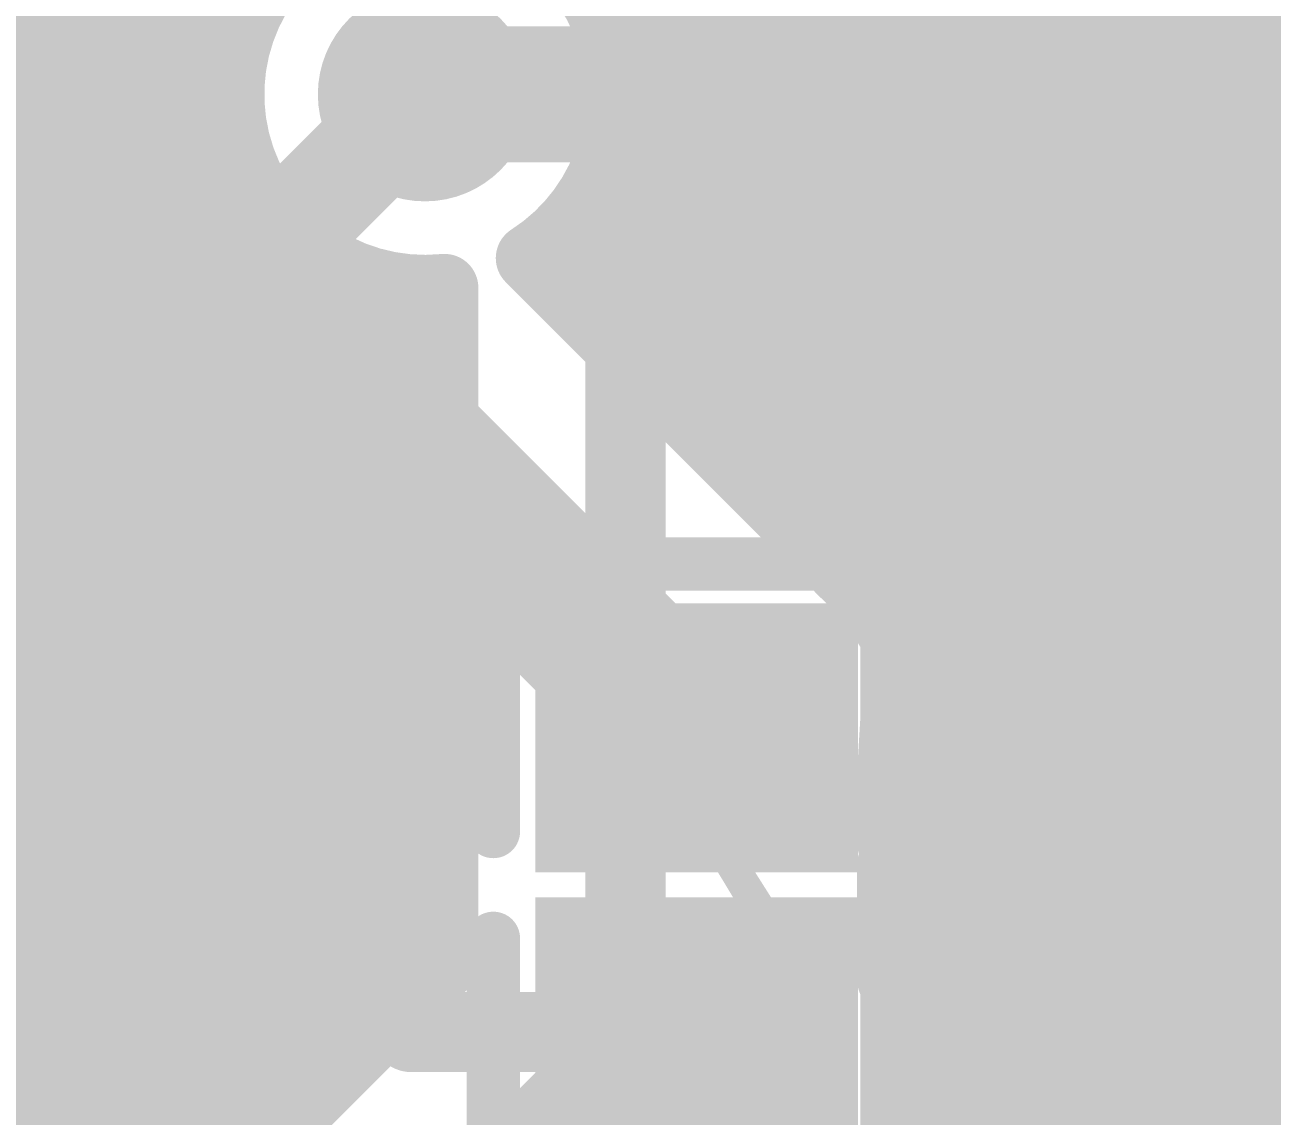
# Model space of a CAD drawing. Header units: inches. Extents: x 0 to 215, y 0 to 215.
# Drawn here: x 0.6606 to 0.7523, y 0.7098 to 0.7901 of the extents above; entities that cross this region are included whole.
import ezdxf

# ---------------------------------------------------------------- set-up
doc = ezdxf.new("R2010")
doc.units = ezdxf.units.IN
doc.header["$MEASUREMENT"] = 0
for name, color, linetype in [('BottomLayer', 5, 'Continuous'), ('BottomOverlay', 54, 'Continuous'), ('BottomSolder', 6, 'Continuous'), ('TopLayer', 1, 'Continuous'), ('TopOverlay', 2, 'Continuous'), ('TopPaste', 8, 'Continuous'), ('TopSolder', 216, 'Continuous'), ('ViaHoleLayer', 16, 'Continuous')]:
    doc.layers.add(name, color=color, linetype=linetype)
doc.styles.add('Arial', font='', dxfattribs={"height": 0.2})
doc.styles.get('Arial').set_extended_font_data('Arial')

# ---------------------------------------------------------------- blocks, each defined once
blk = doc.blocks.new('BF82192__10')
at = {"layer": 'BottomSolder'}
h = blk.add_hatch(color=6, dxfattribs=at)
edge = h.paths.add_edge_path()
edge.add_arc((0.206693, 0.06496), 0.009905, 270, 360)
edge.add_line((0.216598, 0.06496), (0.216598, 0.076771))
edge.add_arc((0.206693, 0.076771), 0.009905, 0, 90)
edge.add_line((0.206693, 0.086677), (0.187008, 0.086677))
edge.add_arc((0.187008, 0.076771), 0.009905, 90, 180)
edge.add_line((0.177102, 0.076771), (0.177102, 0.06496))
edge.add_arc((0.187008, 0.06496), 0.009905, 180, 270)
edge.add_line((0.187008, 0.055055), (0.206693, 0.055055))
blk.add_hatch(color=6, dxfattribs=at).paths.add_polyline_path([(0.216598, 0.007811), (0.177102, 0.007811), (0.177102, 0.039433), (0.216598, 0.039433)])
at = {"layer": 'BottomOverlay'}
for points in [[(-0.294898, 0.071118, 0.01, 0.01, -1), (0.295654, 0.071118, 0.01, 0.01, 0)], [(-0.294898, 0.071118, 0.01, 0.01, -1), (0.295654, 0.071118, 0.01, 0.01, 0)], [(0.295654, -0.086362, 0.01, 0.01, 0), (0.295654, 0.071118, 0.01, 0.01, 0)], [(0.295654, -0.086362, 0.01, 0.01, 0), (0.295654, 0.071118, 0.01, 0.01, 0)]]:
    blk.add_lwpolyline(points, format="xyseb", dxfattribs=at)
blk.add_lwpolyline([(0.293154, 0.071118, 0.005, 0.005, 1), (0.298154, 0.071118, 0.005, 0.005, 1)], format="xyseb", close=True, dxfattribs=at)
blk.add_lwpolyline([(0.293154, 0.071118, 0.005, 0.005, 1), (0.298154, 0.071118, 0.005, 0.005, 1)], format="xyseb", close=True, dxfattribs=at)
blk.add_lwpolyline([(0.293154, 0.071118, 0.005, 0.005, 1), (0.298154, 0.071118, 0.005, 0.005, 1)], format="xyseb", close=True, dxfattribs=at)
blk.add_lwpolyline([(0.293154, 0.071118, 0.005, 0.005, 1), (0.298154, 0.071118, 0.005, 0.005, 1)], format="xyseb", close=True, dxfattribs=at)
blk = doc.blocks.new('R0201_42')
at = {"layer": 'TopLayer'}
for points in [[(-0.01673, 0.007874), (-0.004919, 0.007874), (-0.004919, -0.007874), (-0.01673, -0.007874)], [(0.004916, 0.007874), (0.016727, 0.007874), (0.016727, -0.007874), (0.004916, -0.007874)]]:
    blk.add_hatch(color=1, dxfattribs=at).paths.add_polyline_path(points)
at = {"layer": 'TopPaste'}
for points in [[(-0.01673, 0.007874), (-0.004919, 0.007874), (-0.004919, -0.007874), (-0.01673, -0.007874)], [(0.004916, 0.007874), (0.016727, 0.007874), (0.016727, -0.007874), (0.004916, -0.007874)]]:
    blk.add_hatch(color=8, dxfattribs=at).paths.add_polyline_path(points)
at = {"layer": 'TopSolder'}
for points in [[(-0.02073, 0.011874), (-0.000919, 0.011874), (-0.000919, -0.011874), (-0.02073, -0.011874)], [(0.000916, 0.011874), (0.020727, 0.011874), (0.020727, -0.011874), (0.000916, -0.011874)]]:
    blk.add_hatch(color=216, dxfattribs=at).paths.add_polyline_path(points)
at = {"layer": 'TopOverlay'}
for points in [[(-0.003937, 0.014961, 0.003937, 0.003937, 0), (-0.023622, 0.014961, 0.003937, 0.003937, 0)], [(-0.023622, -0.014961, 0.003937, 0.003937, 0), (-0.023622, 0.014961, 0.003937, 0.003937, 0)], [(0.023622, 0.014961, 0.003937, 0.003937, 0), (0.003937, 0.014961, 0.003937, 0.003937, 0)], [(0.023622, -0.014961, 0.003937, 0.003937, 0), (0.023622, 0.014961, 0.003937, 0.003937, 0)], [(-0.003937, -0.014961, 0.003937, 0.003937, 0), (-0.023622, -0.014961, 0.003937, 0.003937, 0)], [(0.023622, -0.014961, 0.003937, 0.003937, 0), (0.003937, -0.014961, 0.003937, 0.003937, 0)]]:
    blk.add_lwpolyline(points, format="xyseb", dxfattribs=at)
for points in [[(-0.024606, 0.014961, 0.001969, 0.001969, 1), (-0.022638, 0.014961, 0.001969, 0.001969, 1)], [(-0.024606, 0.014961, 0.001969, 0.001969, 1), (-0.022638, 0.014961, 0.001969, 0.001969, 1)], [(-0.004921, 0.014961, 0.001969, 0.001969, 1), (-0.002953, 0.014961, 0.001969, 0.001969, 1)], [(0.002953, 0.014961, 0.001969, 0.001969, 1), (0.004921, 0.014961, 0.001969, 0.001969, 1)], [(0.022638, 0.014961, 0.001969, 0.001969, 1), (0.024606, 0.014961, 0.001969, 0.001969, 1)], [(0.022638, 0.014961, 0.001969, 0.001969, 1), (0.024606, 0.014961, 0.001969, 0.001969, 1)], [(-0.024606, -0.014961, 0.001969, 0.001969, 1), (-0.022638, -0.014961, 0.001969, 0.001969, 1)], [(-0.024606, -0.014961, 0.001969, 0.001969, 1), (-0.022638, -0.014961, 0.001969, 0.001969, 1)], [(-0.004921, -0.014961, 0.001969, 0.001969, 1), (-0.002953, -0.014961, 0.001969, 0.001969, 1)], [(0.002953, -0.014961, 0.001969, 0.001969, 1), (0.004921, -0.014961, 0.001969, 0.001969, 1)], [(0.022638, -0.014961, 0.001969, 0.001969, 1), (0.024606, -0.014961, 0.001969, 0.001969, 1)], [(0.022638, -0.014961, 0.001969, 0.001969, 1), (0.024606, -0.014961, 0.001969, 0.001969, 1)]]:
    blk.add_lwpolyline(points, format="xyseb", close=True, dxfattribs=at)

msp = doc.modelspace()

# ---------------------------------------------------------------- hatches: boundary and pattern name
at = {"layer": 'BottomLayer'}
h = msp.add_hatch(color=5, dxfattribs=at)
edge = h.paths.add_edge_path()
edge.add_arc((0.69, 0.785), 0.007874, 0, 360)
at = {"layer": 'TopLayer'}
h = msp.add_hatch(color=1, dxfattribs=at)
edge = h.paths.add_edge_path()
edge.add_arc((0.69, 0.785), 0.007874, 0, 360)
at = {"layer": 'ViaHoleLayer'}
h = msp.add_hatch(color=16, dxfattribs=at)
edge = h.paths.add_edge_path()
edge.add_arc((0.69, 0.785), 0.003937, 0, 360)

# ---------------------------------------------------------------- linework, layer by layer
at = {"layer": 'BottomLayer'}
for points in [[(0.704764, 0.715443, 0.005906, 0.005906, 0), (0.704764, 0.818236, 0.005906, 0.005906, 0)], [(0.725, 0.696368, 0.005906, 0.005906, 0), (0.725, 0.817, 0.005906, 0.005906, 0)], [(0.738327, 0.69642, 0.005, 0.005, 0), (0.738327, 0.808681, 0.005, 0.005, 0)], [(0.691437, 0.770761, 0.005, 0.005, -1.10601), (0.691437, 0.799239, 0.005, 0.005, 0)], [(0.740209, 0.797599, 0.005, 0.005, 0), (0.741991, 0.765878, 0.005, 0.005, 0)], [(0.64794, 0.791093, 0.005, 0.005, 0), (0.677051, 0.791093, 0.005, 0.005, 0)], [(0.643924, 0.787077, 0.005, 0.005, 0), (0.675841, 0.787077, 0.005, 0.005, 0)], [(0.668488, 0.763488, 0.007874, 0.007874, 0), (0.69, 0.785, 0.007874, 0.007874, 0)], [(0.639908, 0.783061, 0.005, 0.005, 0), (0.675821, 0.783061, 0.005, 0.005, 0)], [(0.653071, 0.781736, 0.005, 0.005, -0.414214), (0.665413, 0.769393, 0.005, 0.005, 0)], [(0.660763, 0.779046, 0.005, 0.005, 0), (0.676987, 0.779046, 0.005, 0.005, 0)], [(0.664051, 0.77503, 0.005, 0.005, 0), (0.679733, 0.77503, 0.005, 0.005, 0)], [(0.738327, 0.77503, 0.005, 0.005, 0), (0.741477, 0.77503, 0.005, 0.005, 0)], [(0.665307, 0.771014, 0.005, 0.005, 0), (0.686966, 0.771014, 0.005, 0.005, 0)], [(0.691437, 0.720963, 0.005, 0.005, 0), (0.691437, 0.770761, 0.005, 0.005, 0)], [(0.738327, 0.771014, 0.005, 0.005, 0), (0.741702, 0.771014, 0.005, 0.005, 0)], [(0.665413, 0.757582, 0.005, 0.005, 0), (0.665413, 0.769393, 0.005, 0.005, 0)], [(0.665413, 0.766999, 0.005, 0.005, 0), (0.691437, 0.766999, 0.005, 0.005, 0)], [(0.738327, 0.766999, 0.005, 0.005, 0), (0.741928, 0.766999, 0.005, 0.005, 0)], [(0.643228, 0.763488, 0.01, 0.01, 0), (0.662913, 0.763488, 0.01, 0.01, 0)], [(0.643228, 0.763488, 0.007874, 0.007874, 0), (0.668488, 0.763488, 0.007874, 0.007874, 0)], [(0.741774, 0.607307, 0.005, 0.005, 0), (0.741774, 0.764787, 0.005, 0.005, 0)], [(0.665413, 0.762983, 0.005, 0.005, 0), (0.691437, 0.762983, 0.005, 0.005, 0)], [(0.738327, 0.762983, 0.005, 0.005, 0), (0.741774, 0.762983, 0.005, 0.005, 0)], [(0.665413, 0.758967, 0.005, 0.005, 0), (0.691437, 0.758967, 0.005, 0.005, 0)], [(0.738327, 0.758967, 0.005, 0.005, 0), (0.741774, 0.758967, 0.005, 0.005, 0)], [(0.665413, 0.757582, 0.005, 0.005, -0.414214), (0.653071, 0.74524, 0.005, 0.005, 0)], [(0.66513, 0.754952, 0.005, 0.005, 0), (0.691437, 0.754952, 0.005, 0.005, 0)], [(0.738327, 0.754952, 0.005, 0.005, 0), (0.741774, 0.754952, 0.005, 0.005, 0)], [(0.663471, 0.750936, 0.005, 0.005, 0), (0.691437, 0.750936, 0.005, 0.005, 0)], [(0.738327, 0.750936, 0.005, 0.005, 0), (0.741774, 0.750936, 0.005, 0.005, 0)], [(0.659288, 0.74692, 0.005, 0.005, 0), (0.691437, 0.74692, 0.005, 0.005, 0)], [(0.738327, 0.74692, 0.005, 0.005, 0), (0.741774, 0.74692, 0.005, 0.005, 0)], [(0.599751, 0.742904, 0.005, 0.005, 0), (0.691437, 0.742904, 0.005, 0.005, 0)], [(0.738327, 0.742904, 0.005, 0.005, 0), (0.741774, 0.742904, 0.005, 0.005, 0)], [(0.597981, 0.738889, 0.005, 0.005, 0), (0.691437, 0.738889, 0.005, 0.005, 0)], [(0.738327, 0.738889, 0.005, 0.005, 0), (0.741774, 0.738889, 0.005, 0.005, 0)], [(0.596799, 0.734873, 0.005, 0.005, 0), (0.691437, 0.734873, 0.005, 0.005, 0)], [(0.621043, 0.734492, 0.005, 0.005, 0), (0.665413, 0.734492, 0.005, 0.005, 0)], [(0.665413, 0.697996, 0.005, 0.005, 0), (0.665413, 0.734492, 0.005, 0.005, 0)], [(0.738327, 0.734873, 0.005, 0.005, 0), (0.741774, 0.734873, 0.005, 0.005, 0)], [(0.665413, 0.730857, 0.005, 0.005, 0), (0.691437, 0.730857, 0.005, 0.005, 0)], [(0.738327, 0.730857, 0.005, 0.005, 0), (0.741774, 0.730857, 0.005, 0.005, 0)], [(0.665413, 0.726842, 0.005, 0.005, 0), (0.691437, 0.726842, 0.005, 0.005, 0)], [(0.738327, 0.726842, 0.005, 0.005, 0), (0.741774, 0.726842, 0.005, 0.005, 0)], [(0.665413, 0.722826, 0.005, 0.005, 0), (0.691437, 0.722826, 0.005, 0.005, 0)], [(0.738327, 0.722826, 0.005, 0.005, 0), (0.741774, 0.722826, 0.005, 0.005, 0)], [(0.680577, 0.710103, 0.005, 0.005, 0), (0.691437, 0.720963, 0.005, 0.005, 0)], [(0.665413, 0.71881, 0.005, 0.005, 0), (0.689284, 0.71881, 0.005, 0.005, 0)], [(0.738327, 0.71881, 0.005, 0.005, 0), (0.741774, 0.71881, 0.005, 0.005, 0)], [(0.69, 0.700679, 0.005906, 0.005906, 0), (0.704764, 0.715443, 0.005906, 0.005906, 0)], [(0.665413, 0.714795, 0.005, 0.005, 0), (0.685268, 0.714795, 0.005, 0.005, 0)], [(0.738327, 0.714795, 0.005, 0.005, 0), (0.741774, 0.714795, 0.005, 0.005, 0)], [(0.665413, 0.710779, 0.005, 0.005, 0), (0.681253, 0.710779, 0.005, 0.005, 0)], [(0.738327, 0.710779, 0.005, 0.005, 0), (0.741774, 0.710779, 0.005, 0.005, 0)], [(0.676673, 0.700679, 0.005, 0.005, -0.198912), (0.680577, 0.710103, 0.005, 0.005, 0)], [(0.676673, 0.700679, 0.005, 0.005, -0.198912), (0.680577, 0.710103, 0.005, 0.005, 0)]]:
    msp.add_lwpolyline(points, format="xyseb", dxfattribs=at)
for points in [[(0.675801, 0.791093, 0.0025, 0.0025, 1), (0.678301, 0.791093, 0.0025, 0.0025, 1)], [(0.674591, 0.787077, 0.0025, 0.0025, 1), (0.677091, 0.787077, 0.0025, 0.0025, 1)], [(0.688032, 0.785, 0.003937, 0.003937, 1), (0.691968, 0.785, 0.003937, 0.003937, 1)], [(0.674571, 0.783061, 0.0025, 0.0025, 1), (0.677071, 0.783061, 0.0025, 0.0025, 1)], [(0.659513, 0.779046, 0.0025, 0.0025, 1), (0.662013, 0.779046, 0.0025, 0.0025, 1)], [(0.675736, 0.779046, 0.0025, 0.0025, 1), (0.678237, 0.779046, 0.0025, 0.0025, 1)], [(0.662801, 0.77503, 0.0025, 0.0025, 1), (0.665301, 0.77503, 0.0025, 0.0025, 1)], [(0.678483, 0.77503, 0.0025, 0.0025, 1), (0.680983, 0.77503, 0.0025, 0.0025, 1)], [(0.737077, 0.77503, 0.0025, 0.0025, 1), (0.739577, 0.77503, 0.0025, 0.0025, 1)], [(0.740227, 0.77503, 0.0025, 0.0025, 1), (0.742727, 0.77503, 0.0025, 0.0025, 1)], [(0.664057, 0.771014, 0.0025, 0.0025, 1), (0.666557, 0.771014, 0.0025, 0.0025, 1)], [(0.685716, 0.771014, 0.0025, 0.0025, 1), (0.688216, 0.771014, 0.0025, 0.0025, 1)], [(0.690187, 0.770761, 0.0025, 0.0025, 1), (0.692687, 0.770761, 0.0025, 0.0025, 1)], [(0.690187, 0.770761, 0.0025, 0.0025, 1), (0.692687, 0.770761, 0.0025, 0.0025, 1)], [(0.737077, 0.771014, 0.0025, 0.0025, 1), (0.739577, 0.771014, 0.0025, 0.0025, 1)], [(0.740452, 0.771014, 0.0025, 0.0025, 1), (0.742952, 0.771014, 0.0025, 0.0025, 1)], [(0.664164, 0.769393, 0.0025, 0.0025, 1), (0.666663, 0.769393, 0.0025, 0.0025, 1)], [(0.664164, 0.769393, 0.0025, 0.0025, 1), (0.666663, 0.769393, 0.0025, 0.0025, 1)], [(0.664164, 0.766999, 0.0025, 0.0025, 1), (0.666663, 0.766999, 0.0025, 0.0025, 1)], [(0.690187, 0.766999, 0.0025, 0.0025, 1), (0.692687, 0.766999, 0.0025, 0.0025, 1)], [(0.737077, 0.766999, 0.0025, 0.0025, 1), (0.739577, 0.766999, 0.0025, 0.0025, 1)], [(0.740678, 0.766999, 0.0025, 0.0025, 1), (0.743178, 0.766999, 0.0025, 0.0025, 1)], [(0.660413, 0.763488, 0.005, 0.005, 1), (0.665413, 0.763488, 0.005, 0.005, 1)], [(0.740741, 0.765878, 0.0025, 0.0025, 1), (0.743241, 0.765878, 0.0025, 0.0025, 1)], [(0.666519, 0.763488, 0.003937, 0.003937, 1), (0.670456, 0.763488, 0.003937, 0.003937, 1)], [(0.666519, 0.763488, 0.003937, 0.003937, 1), (0.670456, 0.763488, 0.003937, 0.003937, 1)], [(0.740524, 0.764787, 0.0025, 0.0025, 1), (0.743024, 0.764787, 0.0025, 0.0025, 1)], [(0.664164, 0.762983, 0.0025, 0.0025, 1), (0.666663, 0.762983, 0.0025, 0.0025, 1)], [(0.690187, 0.762983, 0.0025, 0.0025, 1), (0.692687, 0.762983, 0.0025, 0.0025, 1)], [(0.737077, 0.762983, 0.0025, 0.0025, 1), (0.739577, 0.762983, 0.0025, 0.0025, 1)], [(0.740524, 0.762983, 0.0025, 0.0025, 1), (0.743024, 0.762983, 0.0025, 0.0025, 1)], [(0.664164, 0.758967, 0.0025, 0.0025, 1), (0.666663, 0.758967, 0.0025, 0.0025, 1)], [(0.690187, 0.758967, 0.0025, 0.0025, 1), (0.692687, 0.758967, 0.0025, 0.0025, 1)], [(0.737077, 0.758967, 0.0025, 0.0025, 1), (0.739577, 0.758967, 0.0025, 0.0025, 1)], [(0.740524, 0.758967, 0.0025, 0.0025, 1), (0.743024, 0.758967, 0.0025, 0.0025, 1)], [(0.664164, 0.757582, 0.0025, 0.0025, 1), (0.666663, 0.757582, 0.0025, 0.0025, 1)], [(0.664164, 0.757582, 0.0025, 0.0025, 1), (0.666663, 0.757582, 0.0025, 0.0025, 1)], [(0.66388, 0.754952, 0.0025, 0.0025, 1), (0.66638, 0.754952, 0.0025, 0.0025, 1)], [(0.690187, 0.754952, 0.0025, 0.0025, 1), (0.692687, 0.754952, 0.0025, 0.0025, 1)], [(0.737077, 0.754952, 0.0025, 0.0025, 1), (0.739577, 0.754952, 0.0025, 0.0025, 1)], [(0.740524, 0.754952, 0.0025, 0.0025, 1), (0.743024, 0.754952, 0.0025, 0.0025, 1)], [(0.662221, 0.750936, 0.0025, 0.0025, 1), (0.664721, 0.750936, 0.0025, 0.0025, 1)], [(0.690187, 0.750936, 0.0025, 0.0025, 1), (0.692687, 0.750936, 0.0025, 0.0025, 1)], [(0.737077, 0.750936, 0.0025, 0.0025, 1), (0.739577, 0.750936, 0.0025, 0.0025, 1)], [(0.740524, 0.750936, 0.0025, 0.0025, 1), (0.743024, 0.750936, 0.0025, 0.0025, 1)], [(0.658038, 0.74692, 0.0025, 0.0025, 1), (0.660538, 0.74692, 0.0025, 0.0025, 1)], [(0.690187, 0.74692, 0.0025, 0.0025, 1), (0.692687, 0.74692, 0.0025, 0.0025, 1)], [(0.737077, 0.74692, 0.0025, 0.0025, 1), (0.739577, 0.74692, 0.0025, 0.0025, 1)], [(0.740524, 0.74692, 0.0025, 0.0025, 1), (0.743024, 0.74692, 0.0025, 0.0025, 1)], [(0.690187, 0.742904, 0.0025, 0.0025, 1), (0.692687, 0.742904, 0.0025, 0.0025, 1)], [(0.737077, 0.742904, 0.0025, 0.0025, 1), (0.739577, 0.742904, 0.0025, 0.0025, 1)], [(0.740524, 0.742904, 0.0025, 0.0025, 1), (0.743024, 0.742904, 0.0025, 0.0025, 1)], [(0.690187, 0.738889, 0.0025, 0.0025, 1), (0.692687, 0.738889, 0.0025, 0.0025, 1)], [(0.737077, 0.738889, 0.0025, 0.0025, 1), (0.739577, 0.738889, 0.0025, 0.0025, 1)], [(0.740524, 0.738889, 0.0025, 0.0025, 1), (0.743024, 0.738889, 0.0025, 0.0025, 1)], [(0.664164, 0.734492, 0.0025, 0.0025, 1), (0.666663, 0.734492, 0.0025, 0.0025, 1)], [(0.664164, 0.734492, 0.0025, 0.0025, 1), (0.666663, 0.734492, 0.0025, 0.0025, 1)], [(0.690187, 0.734873, 0.0025, 0.0025, 1), (0.692687, 0.734873, 0.0025, 0.0025, 1)], [(0.737077, 0.734873, 0.0025, 0.0025, 1), (0.739577, 0.734873, 0.0025, 0.0025, 1)], [(0.740524, 0.734873, 0.0025, 0.0025, 1), (0.743024, 0.734873, 0.0025, 0.0025, 1)], [(0.664164, 0.730857, 0.0025, 0.0025, 1), (0.666663, 0.730857, 0.0025, 0.0025, 1)], [(0.690187, 0.730857, 0.0025, 0.0025, 1), (0.692687, 0.730857, 0.0025, 0.0025, 1)], [(0.737077, 0.730857, 0.0025, 0.0025, 1), (0.739577, 0.730857, 0.0025, 0.0025, 1)], [(0.740524, 0.730857, 0.0025, 0.0025, 1), (0.743024, 0.730857, 0.0025, 0.0025, 1)], [(0.664164, 0.726842, 0.0025, 0.0025, 1), (0.666663, 0.726842, 0.0025, 0.0025, 1)], [(0.690187, 0.726842, 0.0025, 0.0025, 1), (0.692687, 0.726842, 0.0025, 0.0025, 1)], [(0.737077, 0.726842, 0.0025, 0.0025, 1), (0.739577, 0.726842, 0.0025, 0.0025, 1)], [(0.740524, 0.726842, 0.0025, 0.0025, 1), (0.743024, 0.726842, 0.0025, 0.0025, 1)], [(0.664164, 0.722826, 0.0025, 0.0025, 1), (0.666663, 0.722826, 0.0025, 0.0025, 1)], [(0.690187, 0.722826, 0.0025, 0.0025, 1), (0.692687, 0.722826, 0.0025, 0.0025, 1)], [(0.737077, 0.722826, 0.0025, 0.0025, 1), (0.739577, 0.722826, 0.0025, 0.0025, 1)], [(0.740524, 0.722826, 0.0025, 0.0025, 1), (0.743024, 0.722826, 0.0025, 0.0025, 1)], [(0.690187, 0.720963, 0.0025, 0.0025, 1), (0.692687, 0.720963, 0.0025, 0.0025, 1)], [(0.690187, 0.720963, 0.0025, 0.0025, 1), (0.692687, 0.720963, 0.0025, 0.0025, 1)], [(0.664164, 0.71881, 0.0025, 0.0025, 1), (0.666663, 0.71881, 0.0025, 0.0025, 1)], [(0.688034, 0.71881, 0.0025, 0.0025, 1), (0.690534, 0.71881, 0.0025, 0.0025, 1)], [(0.737077, 0.71881, 0.0025, 0.0025, 1), (0.739577, 0.71881, 0.0025, 0.0025, 1)], [(0.740524, 0.71881, 0.0025, 0.0025, 1), (0.743024, 0.71881, 0.0025, 0.0025, 1)], [(0.703287, 0.715443, 0.002953, 0.002953, 1), (0.70624, 0.715443, 0.002953, 0.002953, 1)], [(0.703287, 0.715443, 0.002953, 0.002953, 1), (0.70624, 0.715443, 0.002953, 0.002953, 1)], [(0.664164, 0.714795, 0.0025, 0.0025, 1), (0.666663, 0.714795, 0.0025, 0.0025, 1)], [(0.684018, 0.714795, 0.0025, 0.0025, 1), (0.686518, 0.714795, 0.0025, 0.0025, 1)], [(0.737077, 0.714795, 0.0025, 0.0025, 1), (0.739577, 0.714795, 0.0025, 0.0025, 1)], [(0.740524, 0.714795, 0.0025, 0.0025, 1), (0.743024, 0.714795, 0.0025, 0.0025, 1)], [(0.664164, 0.710779, 0.0025, 0.0025, 1), (0.666663, 0.710779, 0.0025, 0.0025, 1)], [(0.680003, 0.710779, 0.0025, 0.0025, 1), (0.682503, 0.710779, 0.0025, 0.0025, 1)], [(0.737077, 0.710779, 0.0025, 0.0025, 1), (0.739577, 0.710779, 0.0025, 0.0025, 1)], [(0.740524, 0.710779, 0.0025, 0.0025, 1), (0.743024, 0.710779, 0.0025, 0.0025, 1)], [(0.679327, 0.710103, 0.0025, 0.0025, 1), (0.681827, 0.710103, 0.0025, 0.0025, 1)], [(0.679327, 0.710103, 0.0025, 0.0025, 1), (0.681827, 0.710103, 0.0025, 0.0025, 1)], [(0.679327, 0.710103, 0.0025, 0.0025, 1), (0.681827, 0.710103, 0.0025, 0.0025, 1)]]:
    msp.add_lwpolyline(points, format="xyseb", close=True, dxfattribs=at)
at = {"layer": 'TopLayer'}
for points in [[(0.604, 0.843646, 0.011811, 0.011811, 0), (0.708032, 0.739614, 0.011811, 0.011811, 0)], [(0.677949, 0.792719, 0.005, 0.005, -0.749169), (0.704311, 0.785, 0.005, 0.005, 0)], [(0.69, 0.785, 0.01, 0.01, 0), (0.69, 0.796811, 0.01, 0.01, 0)], [(0.621743, 0.796079, 0.005906, 0.005906, 0), (0.671, 0.746822, 0.005906, 0.005906, 0)], [(0.702949, 0.791093, 0.005, 0.005, 0), (0.896138, 0.791093, 0.005, 0.005, 0)], [(0.69, 0.785, 0.01, 0.01, 0), (0.701811, 0.785, 0.01, 0.01, 0)], [(0.704159, 0.787077, 0.005, 0.005, 0), (0.896138, 0.787077, 0.005, 0.005, 0)], [(0.704311, 0.785, 0.005, 0.005, -0.25563), (0.697719, 0.772949, 0.005, 0.005, 0)], [(0.704179, 0.783061, 0.005, 0.005, 0), (0.896138, 0.783061, 0.005, 0.005, 0)], [(0.703013, 0.779046, 0.005, 0.005, 0), (0.896138, 0.779046, 0.005, 0.005, 0)], [(0.700267, 0.77503, 0.005, 0.005, 0), (0.896138, 0.77503, 0.005, 0.005, 0)], [(0.697719, 0.772949, 0.005, 0.005, 0), (0.719511, 0.751158, 0.005, 0.005, 0)], [(0.699654, 0.771014, 0.005, 0.005, 0), (0.896138, 0.771014, 0.005, 0.005, 0)], [(0.70367, 0.766999, 0.005, 0.005, 0), (0.896138, 0.766999, 0.005, 0.005, 0)], [(0.707686, 0.762983, 0.005, 0.005, 0), (0.896138, 0.762983, 0.005, 0.005, 0)], [(0.711701, 0.758967, 0.005, 0.005, 0), (0.896138, 0.758967, 0.005, 0.005, 0)], [(0.715717, 0.754952, 0.005, 0.005, 0), (0.896138, 0.754952, 0.005, 0.005, 0)], [(0.71973, 0.750936, 0.005, 0.005, 0), (0.896138, 0.750936, 0.005, 0.005, 0)], [(0.720615, 0.749988, 0.005, 0.005, 0), (0.724311, 0.749988, 0.005, 0.005, 0)], [(0.720615, 0.749988, 0.005, 0.005, -0.091157), (0.724311, 0.745406, 0.005, 0.005, 0)], [(0.724311, 0.745406, 0.005, 0.005, 0), (0.724311, 0.749988, 0.005, 0.005, 0)], [(0.671, 0.734, 0.005906, 0.005906, 0), (0.671, 0.746822, 0.005906, 0.005906, 0)], [(0.724311, 0.74692, 0.005, 0.005, 0), (0.896138, 0.74692, 0.005, 0.005, 0)], [(0.724311, 0.745406, 0.005, 0.005, -0.124859), (0.726279, 0.737646, 0.005, 0.005, 0)], [(0.708032, 0.737646, 0.011811, 0.011811, 0), (0.708032, 0.739614, 0.011811, 0.011811, 0)], [(0.725407, 0.742904, 0.005, 0.005, 0), (0.896138, 0.742904, 0.005, 0.005, 0)], [(0.708032, 0.737646, 0.011811, 0.011811, 0), (0.71, 0.737646, 0.011811, 0.011811, 0)], [(0.726232, 0.738889, 0.005, 0.005, 0), (0.896138, 0.738889, 0.005, 0.005, 0)], [(0.726279, 0.737646, 0.005, 0.005, -0.124859), (0.724311, 0.729886, 0.005, 0.005, 0)], [(0.659646, 0.722646, 0.005906, 0.005906, 0), (0.671, 0.734, 0.005906, 0.005906, 0)], [(0.671, 0.734, 0.005906, 0.005906, 0), (0.689, 0.716, 0.005906, 0.005906, 0)], [(0.726042, 0.734873, 0.005, 0.005, 0), (0.896138, 0.734873, 0.005, 0.005, 0)], [(0.724796, 0.730857, 0.005, 0.005, 0), (0.896138, 0.730857, 0.005, 0.005, 0)], [(0.724311, 0.725303, 0.005, 0.005, 0), (0.724311, 0.728343, 0.005, 0.005, 0)], [(0.724311, 0.725303, 0.005, 0.005, 0), (0.724311, 0.728343, 0.005, 0.005, 0)], [(0.724311, 0.726842, 0.005, 0.005, 0), (0.896138, 0.726842, 0.005, 0.005, 0)], [(0.724311, 0.719829, 0.005, 0.005, 0), (0.724311, 0.725303, 0.005, 0.005, 0)], [(0.659646, 0.685646, 0.005906, 0.005906, 0), (0.659646, 0.722646, 0.005906, 0.005906, 0)], [(0.724311, 0.722826, 0.005, 0.005, 0), (0.896138, 0.722826, 0.005, 0.005, 0)], [(0.724311, 0.719829, 0.005, 0.005, -0.128383), (0.726012, 0.713315, 0.005, 0.005, 0)], [(0.724311, 0.719829, 0.005, 0.005, -0.128383), (0.726012, 0.713315, 0.005, 0.005, 0)], [(0.724826, 0.71881, 0.005, 0.005, 0), (0.896138, 0.71881, 0.005, 0.005, 0)], [(0.689, 0.716, 0.005906, 0.005906, 0), (0.71, 0.716, 0.005906, 0.005906, 0)], [(0.71, 0.716, 0.005906, 0.005906, 0), (0.712685, 0.713315, 0.005906, 0.005906, 0)], [(0.725929, 0.714795, 0.005, 0.005, 0), (0.896138, 0.714795, 0.005, 0.005, 0)], [(0.712685, 0.680182, 0.005906, 0.005906, 0), (0.712685, 0.713315, 0.005906, 0.005906, 0)], [(0.726012, 0.696658, 0.005, 0.005, 0), (0.726012, 0.713315, 0.005, 0.005, 0)], [(0.726012, 0.710779, 0.005, 0.005, 0), (0.896138, 0.710779, 0.005, 0.005, 0)]]:
    msp.add_lwpolyline(points, format="xyseb", dxfattribs=at)
for points in [[(0.701699, 0.791093, 0.0025, 0.0025, 1), (0.704199, 0.791093, 0.0025, 0.0025, 1)], [(0.6875, 0.785, 0.005, 0.005, 1), (0.6925, 0.785, 0.005, 0.005, 1)], [(0.6875, 0.785, 0.005, 0.005, 1), (0.6925, 0.785, 0.005, 0.005, 1)], [(0.699311, 0.785, 0.005, 0.005, 1), (0.704311, 0.785, 0.005, 0.005, 1)], [(0.702909, 0.787077, 0.0025, 0.0025, 1), (0.705409, 0.787077, 0.0025, 0.0025, 1)], [(0.703061, 0.785, 0.0025, 0.0025, 1), (0.705561, 0.785, 0.0025, 0.0025, 1)], [(0.703061, 0.785, 0.0025, 0.0025, 1), (0.705561, 0.785, 0.0025, 0.0025, 1)], [(0.702929, 0.783061, 0.0025, 0.0025, 1), (0.705429, 0.783061, 0.0025, 0.0025, 1)], [(0.701763, 0.779046, 0.0025, 0.0025, 1), (0.704264, 0.779046, 0.0025, 0.0025, 1)], [(0.699017, 0.77503, 0.0025, 0.0025, 1), (0.701517, 0.77503, 0.0025, 0.0025, 1)], [(0.696469, 0.772949, 0.0025, 0.0025, 1), (0.698969, 0.772949, 0.0025, 0.0025, 1)], [(0.696469, 0.772949, 0.0025, 0.0025, 1), (0.698969, 0.772949, 0.0025, 0.0025, 1)], [(0.698404, 0.771014, 0.0025, 0.0025, 1), (0.700904, 0.771014, 0.0025, 0.0025, 1)], [(0.70242, 0.766999, 0.0025, 0.0025, 1), (0.70492, 0.766999, 0.0025, 0.0025, 1)], [(0.706436, 0.762983, 0.0025, 0.0025, 1), (0.708936, 0.762983, 0.0025, 0.0025, 1)], [(0.710451, 0.758967, 0.0025, 0.0025, 1), (0.712951, 0.758967, 0.0025, 0.0025, 1)], [(0.714467, 0.754952, 0.0025, 0.0025, 1), (0.716967, 0.754952, 0.0025, 0.0025, 1)], [(0.718261, 0.751158, 0.0025, 0.0025, 1), (0.720761, 0.751158, 0.0025, 0.0025, 1)], [(0.71848, 0.750936, 0.0025, 0.0025, 1), (0.72098, 0.750936, 0.0025, 0.0025, 1)], [(0.719365, 0.749988, 0.0025, 0.0025, 1), (0.721865, 0.749988, 0.0025, 0.0025, 1)], [(0.719365, 0.749988, 0.0025, 0.0025, 1), (0.721865, 0.749988, 0.0025, 0.0025, 1)], [(0.723061, 0.749988, 0.0025, 0.0025, 1), (0.725561, 0.749988, 0.0025, 0.0025, 1)], [(0.723061, 0.749988, 0.0025, 0.0025, 1), (0.725561, 0.749988, 0.0025, 0.0025, 1)], [(0.669524, 0.746822, 0.002953, 0.002953, 1), (0.672476, 0.746822, 0.002953, 0.002953, 1)], [(0.669524, 0.746822, 0.002953, 0.002953, 1), (0.672476, 0.746822, 0.002953, 0.002953, 1)], [(0.723061, 0.74692, 0.0025, 0.0025, 1), (0.725561, 0.74692, 0.0025, 0.0025, 1)], [(0.723061, 0.745406, 0.0025, 0.0025, 1), (0.725561, 0.745406, 0.0025, 0.0025, 1)], [(0.723061, 0.745406, 0.0025, 0.0025, 1), (0.725561, 0.745406, 0.0025, 0.0025, 1)], [(0.723061, 0.745406, 0.0025, 0.0025, 1), (0.725561, 0.745406, 0.0025, 0.0025, 1)], [(0.705079, 0.739614, 0.005906, 0.005906, 1), (0.710984, 0.739614, 0.005906, 0.005906, 1)], [(0.705079, 0.739614, 0.005906, 0.005906, 1), (0.710984, 0.739614, 0.005906, 0.005906, 1)], [(0.724157, 0.742904, 0.0025, 0.0025, 1), (0.726657, 0.742904, 0.0025, 0.0025, 1)], [(0.705079, 0.737646, 0.005906, 0.005906, 1), (0.710984, 0.737646, 0.005906, 0.005906, 1)], [(0.705079, 0.737646, 0.005906, 0.005906, 1), (0.710984, 0.737646, 0.005906, 0.005906, 1)], [(0.707047, 0.737646, 0.005906, 0.005906, 1), (0.712953, 0.737646, 0.005906, 0.005906, 1)], [(0.724982, 0.738889, 0.0025, 0.0025, 1), (0.727482, 0.738889, 0.0025, 0.0025, 1)], [(0.725029, 0.737646, 0.0025, 0.0025, 1), (0.72753, 0.737646, 0.0025, 0.0025, 1)], [(0.725029, 0.737646, 0.0025, 0.0025, 1), (0.72753, 0.737646, 0.0025, 0.0025, 1)], [(0.669524, 0.734, 0.002953, 0.002953, 1), (0.672476, 0.734, 0.002953, 0.002953, 1)], [(0.669524, 0.734, 0.002953, 0.002953, 1), (0.672476, 0.734, 0.002953, 0.002953, 1)], [(0.669524, 0.734, 0.002953, 0.002953, 1), (0.672476, 0.734, 0.002953, 0.002953, 1)], [(0.724792, 0.734873, 0.0025, 0.0025, 1), (0.727292, 0.734873, 0.0025, 0.0025, 1)], [(0.723546, 0.730857, 0.0025, 0.0025, 1), (0.726047, 0.730857, 0.0025, 0.0025, 1)], [(0.723061, 0.729886, 0.0025, 0.0025, 1), (0.725561, 0.729886, 0.0025, 0.0025, 1)], [(0.723061, 0.728343, 0.0025, 0.0025, 1), (0.725561, 0.728343, 0.0025, 0.0025, 1)], [(0.723061, 0.728343, 0.0025, 0.0025, 1), (0.725561, 0.728343, 0.0025, 0.0025, 1)], [(0.723061, 0.726842, 0.0025, 0.0025, 1), (0.725561, 0.726842, 0.0025, 0.0025, 1)], [(0.723061, 0.725303, 0.0025, 0.0025, 1), (0.725561, 0.725303, 0.0025, 0.0025, 1)], [(0.723061, 0.725303, 0.0025, 0.0025, 1), (0.725561, 0.725303, 0.0025, 0.0025, 1)], [(0.723061, 0.725303, 0.0025, 0.0025, 1), (0.725561, 0.725303, 0.0025, 0.0025, 1)], [(0.65817, 0.722646, 0.002953, 0.002953, 1), (0.661122, 0.722646, 0.002953, 0.002953, 1)], [(0.65817, 0.722646, 0.002953, 0.002953, 1), (0.661122, 0.722646, 0.002953, 0.002953, 1)], [(0.723061, 0.722826, 0.0025, 0.0025, 1), (0.725561, 0.722826, 0.0025, 0.0025, 1)], [(0.723061, 0.719829, 0.0025, 0.0025, 1), (0.725561, 0.719829, 0.0025, 0.0025, 1)], [(0.723061, 0.719829, 0.0025, 0.0025, 1), (0.725561, 0.719829, 0.0025, 0.0025, 1)], [(0.723061, 0.719829, 0.0025, 0.0025, 1), (0.725561, 0.719829, 0.0025, 0.0025, 1)], [(0.723576, 0.71881, 0.0025, 0.0025, 1), (0.726076, 0.71881, 0.0025, 0.0025, 1)], [(0.687524, 0.716, 0.002953, 0.002953, 1), (0.690476, 0.716, 0.002953, 0.002953, 1)], [(0.687524, 0.716, 0.002953, 0.002953, 1), (0.690476, 0.716, 0.002953, 0.002953, 1)], [(0.708524, 0.716, 0.002953, 0.002953, 1), (0.711476, 0.716, 0.002953, 0.002953, 1)], [(0.708524, 0.716, 0.002953, 0.002953, 1), (0.711476, 0.716, 0.002953, 0.002953, 1)], [(0.724679, 0.714795, 0.0025, 0.0025, 1), (0.727179, 0.714795, 0.0025, 0.0025, 1)], [(0.711209, 0.713315, 0.002953, 0.002953, 1), (0.714161, 0.713315, 0.002953, 0.002953, 1)], [(0.711209, 0.713315, 0.002953, 0.002953, 1), (0.714161, 0.713315, 0.002953, 0.002953, 1)], [(0.724762, 0.713315, 0.0025, 0.0025, 1), (0.727262, 0.713315, 0.0025, 0.0025, 1)], [(0.724762, 0.713315, 0.0025, 0.0025, 1), (0.727262, 0.713315, 0.0025, 0.0025, 1)], [(0.724762, 0.713315, 0.0025, 0.0025, 1), (0.727262, 0.713315, 0.0025, 0.0025, 1)], [(0.724762, 0.710779, 0.0025, 0.0025, 1), (0.727262, 0.710779, 0.0025, 0.0025, 1)]]:
    msp.add_lwpolyline(points, format="xyseb", close=True, dxfattribs=at)

# ---------------------------------------------------------------- block references
msp.add_blockref('BF82192__10', (0.446378, 0.692622))
at = {"rotation": 270}
msp.add_blockref('R0201_42', (0.71, 0.726822), dxfattribs=at)

# ---------------------------------------------------------------- texts
at = {"layer": 'TopOverlay', "style": 'Arial'}
msp.add_text('R5', height=0.019685, dxfattribs=at).set_placement((0.7, 0.721))

doc.saveas('drawing.dxf')
